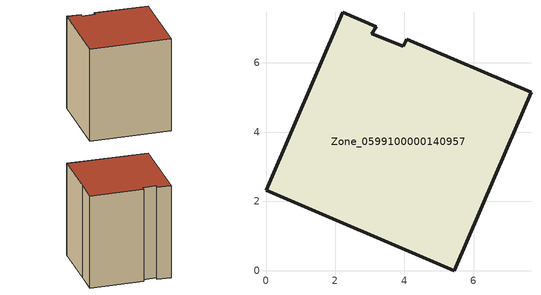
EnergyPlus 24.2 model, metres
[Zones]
Zone_0599100000140957
 floor ground (C_G): 7.66,5.15 6.97,3.55 5.45,0 0,2.33 2.22,7.46 3.19,7.05 3.05,6.84 3.97,6.49 4.06,6.68 z0
 wall outside (C_F): 4.06,6.68 3.97,6.49 3.05,6.84 3.19,7.05 2.22,7.46 0,2.33 5.45,0 6.97,3.55 7.66,5.15 4.06,6.68 z0:7.04
 roof outside (C_R): 5.45,0 6.97,3.55 7.66,5.15 4.06,6.68 3.97,6.49 3.05,6.84 3.19,7.05 2.22,7.46 0,2.33 z7.04
[BUILDING]
Pand.0599100000140957: North Axis=0; Terrain=City; Loads Convergence Tolerance Value=0.04; Temperature Convergence Tolerance Value=0.4; Solar Distribution=FullExterior; Maximum Number of Warmup Days=25; Minimum Number of Warmup Days=1
[Site:Location]
Rotterdam.The.Hague.AP_ZH_NLD Design_Conditions: Latitude=51.96; Longitude=4.45; Time Zone=1; Elevation=-4.5
[SITE:GROUNDTEMPERATURE:BUILDINGSURFACE]
18, 18, 18, 18, 18, 18, 18, 18, 18, 18, 18, 18
[MATERIAL] Thermal Absorptance=0.9; Solar Absorptance=0.7; Visible Absorptance=0.7
Name | Roughness | Thickness | Conductivity | Density | Specific Heat
G.TC.1946 | MediumSmooth | 0.15 | 1 | 540 | 1210
F.TC.1946 | Rough | 0.3 | 0.857143 | 1920 | 840
R.TC.1946 | MediumRough | 0.2 | 0.909091 | 1500 | 1000
[CONSTRUCTION]
C_G: G.TC.1946
C_F: F.TC.1946
C_R: R.TC.1946
[ZONE]
Zone_0599100000140957: Type=1; Multiplier=1; Ceiling Height=Autocalculate; Volume=Autocalculate; Floor Area=autocalculate; Part of Total Floor Area=Yes
[ZONEINFILTRATION:DESIGNFLOWRATE]
Infil_Zone_0599100000140957: Zone or ZoneList or Space or SpaceList=Zone_0599100000140957; Schedule=AlwaysOn; Design Flow Rate Calculation Method=Flow/Area; Flow Rate per Floor Area=0.003; Constant Term Coefficient=1; Temperature Term Coefficient=0; Velocity Term Coefficient=0; Velocity Squared Term Coefficient=0
[HVACTEMPLATE:ZONE:IDEALLOADSAIRSYSTEM]
Zone_0599100000140957: Maximum Heating Supply Air Temperature=50; Minimum Cooling Supply Air Temperature=13; Maximum Heating Supply Air Humidity Ratio=0.0156; Minimum Cooling Supply Air Humidity Ratio=0.0077; Heating Limit=NoLimit; Cooling Limit=NoLimit; Dehumidification Control Type=ConstantSensibleHeatRatio; Cooling Sensible Heat Ratio=0.7; Dehumidification Setpoint=60; Humidification Control Type=None; Humidification Setpoint=30; Outdoor Air Method=None; Outdoor Air Flow Rate per Person=0.00944; Outdoor Air Flow Rate per Zone Floor Area=0; Outdoor Air Flow Rate per Zone=0; Demand Controlled Ventilation Type=None; Outdoor Air Economizer Type=NoEconomizer; Heat Recovery Type=None; Sensible Heat Recovery Effectiveness=0.7; Latent Heat Recovery Effectiveness=0.65
[ZONECONTROL:THERMOSTAT]
ThermostatControl_Zone_0599100000140957: Zone or ZoneList=Zone_0599100000140957; Control Type Schedule=DualSetpointControlType; Control 1=Thermostat_Zone_0599100000140957; Temperature Difference Between Cutout And Setpoint=0
[THERMOSTATSETPOINT:DUALSETPOINT]
Thermostat_Zone_0599100000140957: Heating Setpoint Temperature Schedule=HeatingSetpoint_Zone_0599100000140957; Cooling Setpoint Temperature Schedule=CoolingSetpoint_Zone_0599100000140957
[SCHEDULE:COMPACT]
HeatingSetpoint_Zone_0599100000140957: Through: 12/31, For: AllDays, Until: 24:00, 21
CoolingSetpoint_Zone_0599100000140957: Through: 12/31, For: AllDays, Until: 24:00, 24
DualSetpointControlType: Through: 12/31, For: AllDays, Until: 24:00, 4
AlwaysOn: Through: 12/31, For: AllDays, Until: 24:00, 1
